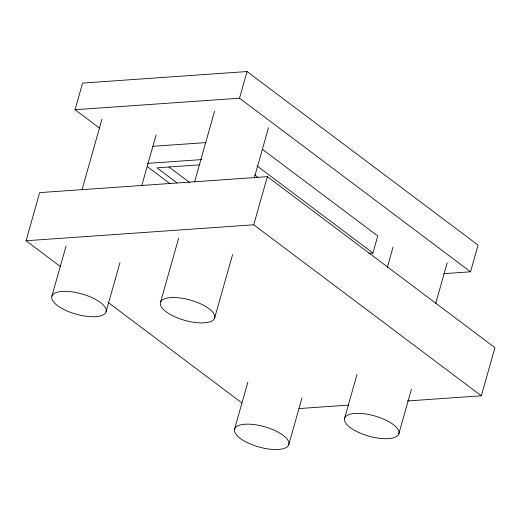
<?xml version="1.0" encoding="UTF-8"?>
<svg xmlns="http://www.w3.org/2000/svg" width="521" height="521" viewBox="0 0 521 521"><rect width="100%" height="100%" fill="white"/><g stroke="black" fill="none" stroke-linecap="round" stroke-linejoin="round"><path stroke-width="0.78" d="M60.514 266.641L26.05 240.748L39.668 192.627L267.358 176.671L494.95 347.67L481.332 395.791L407.598 400.955M99.719 128.251L75.057 109.723L82.598 83.067L247.039 71.546L478.089 245.137L470.548 271.793L443.814 273.668M51.879 296.189L66.063 246.068M82.018 189.677L101.966 119.185M106.03 311.897A28.193 10.518 15.8 0 0 68.303 291.473A28.193 10.518 15.8 0 0 62.527 308.764A28.193 10.518 15.8 0 0 106.03 311.897L119.993 262.551M141.712 185.802L156.118 134.893M160.481 302.369L178.651 238.156M194.607 181.77L214.548 111.292M470.548 271.793L239.497 98.195L247.039 71.546M214.626 318.07A28.193 10.518 15.8 0 0 176.906 297.647A28.193 10.518 15.8 0 0 171.129 314.938A28.193 10.518 15.8 0 0 214.626 318.07L232.574 254.639M254.294 177.895L268.478 127.782M481.332 395.791L253.74 224.792L267.358 176.671M234.606 428.991L247.866 382.134M288.758 444.693A28.193 10.518 15.8 0 0 251.031 424.27A28.193 10.518 15.8 0 0 245.254 441.561A28.193 10.518 15.8 0 0 288.758 444.693L302.017 397.836M368.894 253.304L372.945 253.024L377.758 235.993L262.363 149.293M344.635 418.181L357.015 374.417M387.311 267.358L393.062 247.039M398.786 433.882A28.193 10.518 15.8 0 0 361.06 413.459A28.193 10.518 15.8 0 0 355.283 430.75A28.193 10.518 15.8 0 0 398.786 433.882L411.388 389.337M435.712 303.378L447.213 262.74M75.057 109.723L239.497 98.195M152.249 146.362L205.684 142.617M147.436 163.386L201.673 159.589M199.784 164.831L156.951 167.834L177.023 182.917M26.05 240.748L253.74 224.792M299.021 408.568L348.445 405.104M256.899 165.834L372.945 253.024M254.606 174.822L257.849 177.251M168.967 166.987L189.69 182.558M147.274 166.596L169.963 183.639M107.984 302.31L241.939 402.954"/></g></svg>
